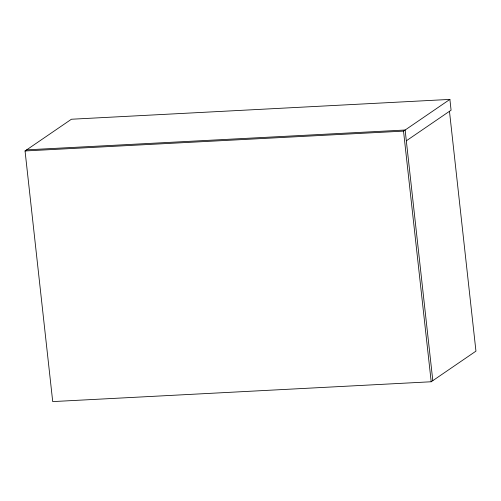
<?xml version="1.0" encoding="UTF-8"?>
<svg xmlns="http://www.w3.org/2000/svg" width="501" height="501" viewBox="0 0 501 501"><rect width="100%" height="100%" fill="white"/><g stroke="black" fill="none" stroke-linecap="round" stroke-linejoin="round"><path stroke-width="0.75" d="M449.472 111.297L475.95 351.145L431.192 381.762L52.718 401.595L25.05 150.958L71.418 119.238L449.892 99.405L451.082 110.195L406.324 140.812M25.05 150.958L403.524 131.124L449.892 99.405M26.659 149.855L405.134 130.022L432.808 380.66M403.524 131.124L431.192 381.762"/></g></svg>
